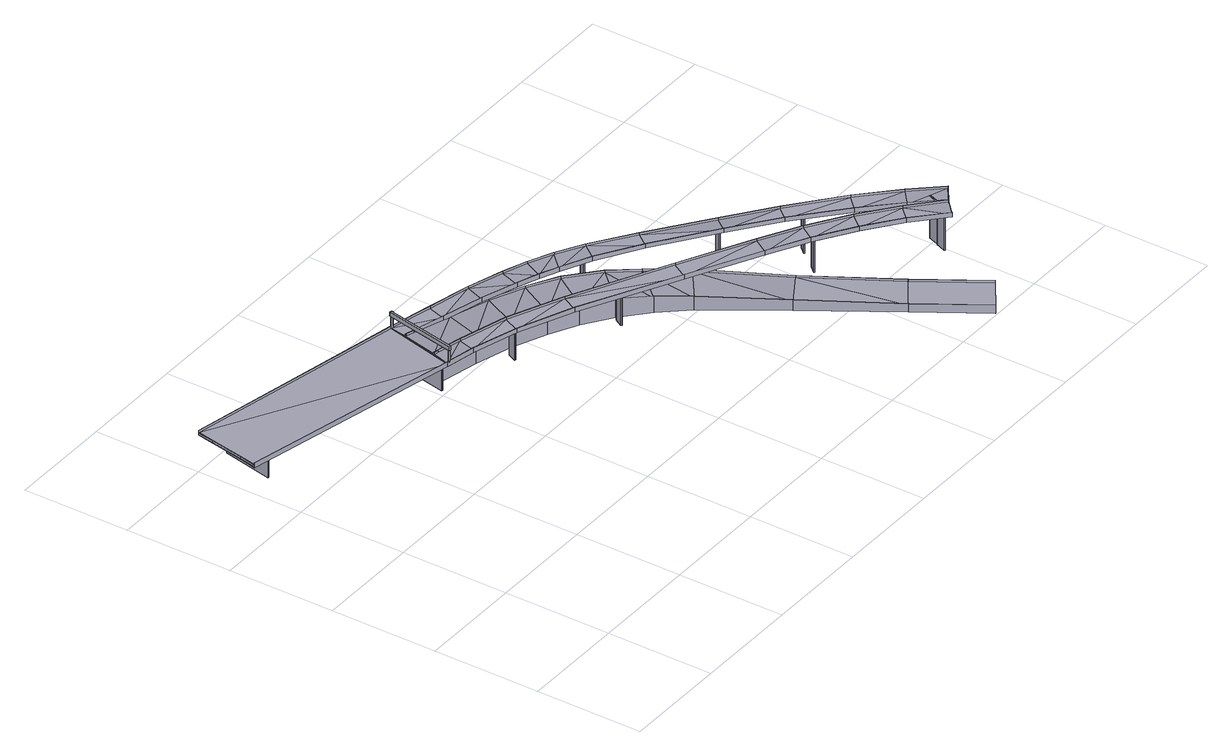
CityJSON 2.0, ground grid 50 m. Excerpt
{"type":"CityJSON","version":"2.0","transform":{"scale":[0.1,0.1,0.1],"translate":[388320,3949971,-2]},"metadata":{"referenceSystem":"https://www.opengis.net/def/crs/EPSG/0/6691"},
"CityObjects":{
"bridge1":{"type":"Bridge","geometry":[{"type":"MultiSurface","lod":"2","boundaries":[[[0,1,2,3,4,5,6,7]],[[8,9,10,11,12,13,14,15,16,17,18,19,20,21]],[[18,15,14,19]],[[19,14,13,0,7,20]],[[10,9,4,3]],[[7,6,21,20]],[[8,21,6,5]],[[5,4,9,8]],[[22,23,24,25]],[[23,22,26,27,28,29]],[[27,30,31,28]],[[32,25,24,33,31,30]],[[24,23,29,33]],[[34,35,36,37,38,39]],[[40,41,42,43]],[[40,44,45,41]],[[46,47,45,44]],[[46,43,42,47]],[[37,36,48]],[[49,48,36,35]],[[50,34,39,51]],[[38,51,39]],[[52,53,54,55]],[[56,57,58,54,53,59]],[[56,60,61,57]],[[61,60,62,52,55,63]],[[55,54,58,63]],[[64,65,66,67]],[[65,68,69,70,66]],[[64,71,68,65]],[[71,64,67,72,73]],[[70,69,73,72]],[[74,75,76]],[[77,78,79]],[[80,78,77]],[[78,80,81]],[[82,83,81]],[[81,84,82]],[[81,80,84]],[[85,86,76,87]],[[88,89,90]],[[91,92,93,94,95,96]],[[97,98,99]],[[100,90,101]],[[102,92,91]],[[77,103,104]],[[83,82,75]],[[103,105,104]],[[76,75,106]],[[95,107,87,76,106,108,109,96]],[[74,83,75]],[[110,100,101]],[[88,111,105]],[[50,51,38,37,48,49,112,97,99,110]],[[104,105,111]],[[88,105,89]],[[79,103,77]],[[99,100,110]],[[101,90,89]],[[92,113,114,93]],[[108,106,115,116]],[[115,106,75,117]],[[117,75,82,118]],[[118,82,84,119]],[[119,84,80,120]],[[120,80,77,121]],[[121,77,104,122]],[[122,104,111,123]],[[123,111,88,124]],[[125,124,88,90]],[[125,90,100,126]],[[127,126,100,99]],[[127,99,98,128]],[[129,97,112,130]],[[50,110,131,130,112,49,35,34]],[[132,131,110,101]],[[133,132,101,89]],[[133,89,105,134]],[[134,105,103,135]],[[135,103,79,136]],[[137,136,79,78]],[[138,137,78,81]],[[83,139,138,81]],[[140,139,83,74]],[[141,140,74,76]],[[142,143,94,93,114,141,76,86]],[[116,115,144,145]],[[117,146,115]],[[115,146,144]],[[118,146,117]],[[118,147,146]],[[118,148,147]],[[119,148,118]],[[120,149,148]],[[120,148,119]],[[121,150,149]],[[121,149,120]],[[122,151,150]],[[122,150,121]],[[123,152,151]],[[123,151,122]],[[124,153,123]],[[123,153,152]],[[124,125,154]],[[153,124,154]],[[126,155,154]],[[126,154,125]],[[155,126,127,128,156]],[[157,129,130,131,158]],[[158,132,159]],[[131,132,158]],[[132,133,160]],[[159,132,160]],[[133,161,160]],[[134,161,133]],[[135,162,161]],[[135,161,134]],[[136,162,135]],[[136,163,162]],[[136,164,163]],[[137,164,136]],[[138,165,164]],[[138,164,137]],[[166,138,139]],[[166,165,138]],[[139,140,167]],[[166,139,167]],[[140,141,168]],[[167,140,168]],[[114,113,169,168,141]],[[170,171,172]],[[173,174,175,176,177]],[[178,179,180,171]],[[180,179,181]],[[182,180,181]],[[182,181,183]],[[183,184,185]],[[70,72,186,172,187,188]],[[189,190,191]],[[192,193,194]],[[189,195,196,190]],[[197,186,72,67,66,70,188]],[[190,196,198]],[[193,192,196]],[[195,43,46,199,193,196]],[[188,187,200,197]],[[195,189,199,46,44,40,43]],[[201,202,194,203,204,205,206]],[[203,200,202,201,207,208,204]],[[184,183,181]],[[170,209,210,171]],[[211,212,178,171,210]],[[209,179,178,212,213,214,211,210]],[[215,216,185,217]],[[218,219,220,216,215,221,222,217]],[[223,185,216,220,224]],[[225,226,227,228]],[[192,194,202]],[[203,197,200]],[[172,186,197,170]],[[229,230,228,227]],[[229,227,231]],[[227,223,224,231]],[[218,217,185,184,175,174,232,233,234]],[[235,236,169,113,92,102]],[[237,238,145,144,223,227,226,239,240]],[[223,144,146,185]],[[185,146,147,183]],[[183,147,148,182]],[[182,148,149,180]],[[180,149,150,171]],[[172,171,150,151]],[[172,151,152,187]],[[187,152,153,200]],[[202,200,153,154]],[[155,192,202,154]],[[156,198,196,192,155]],[[190,198,156,128,98,97,129,157,191]],[[189,191,157,158,193,199]],[[194,193,158,159]],[[159,160,203,194]],[[160,161,197,203]],[[161,162,170,197]],[[162,163,209,170]],[[163,164,179,209]],[[164,165,181,179]],[[181,165,166,184]],[[166,167,175,184]],[[175,167,168,241,176]],[[242,243,241,168,169,236,169]],[[244,245,246]],[[247,248,249]],[[250,248,247]],[[251,252,253]],[[249,254,247]],[[255,256,254]],[[255,254,257]],[[251,246,252]],[[258,259,246,245]],[[253,260,250]],[[260,248,250]],[[253,252,260]],[[261,257,262]],[[255,257,261]],[[261,262,263]],[[264,265,266,267]],[[263,262,268,266]],[[269,263,266,265]],[[258,245,270]],[[251,244,246]],[[256,247,254]],[[271,272,263,269]],[[273,274,275]],[[273,276,268,262,277,274]],[[277,262,257,278]],[[278,257,254,279]],[[280,279,254,249]],[[281,280,249,248]],[[281,248,260,282]],[[283,282,260,252]],[[283,252,246,284]],[[259,285,284,246]],[[286,285,259,258]],[[287,270,245,288]],[[289,288,245,244]],[[289,244,251,290]],[[291,290,251,253]],[[292,291,253,250]],[[293,292,250,247]],[[293,247,256,294]],[[294,256,255,295]],[[295,255,261,296]],[[297,298,299,296,261,263,272,300]],[[301,302,275,274,277]],[[301,277,303]],[[278,303,277]],[[279,303,278]],[[279,304,303]],[[304,280,305]],[[279,280,304]],[[280,281,306]],[[305,280,306]],[[282,307,281]],[[281,307,306]],[[282,283,308]],[[307,282,308]],[[284,309,308]],[[284,308,283]],[[309,284,285,286,157]],[[288,289,310,311,287]],[[289,312,310]],[[290,312,289]],[[290,291,313]],[[312,290,313]],[[291,292,314]],[[313,291,314]],[[314,292,315]],[[292,293,315]],[[294,315,293]],[[294,316,315]],[[295,317,316]],[[295,316,294]],[[296,318,295]],[[295,318,317]],[[300,272,271,319,320,321]],[[322,318,296,299]],[[323,324,325]],[[324,189,326]],[[327,328,329,330]],[[331,332,333,334]],[[335,336,337]],[[338,335,337]],[[189,191,326]],[[323,62,60,56,59,189,324]],[[334,339,340,341,342,331]],[[334,333,341,340,343,344,339]],[[342,336,335]],[[341,333,336,342]],[[345,346,347,348]],[[349,330,329,345]],[[350,338,337,26,22,25,32]],[[350,32,30,27,26,337,351]],[[328,352,353,354,355,356,329]],[[357,352,328,350,356,355,358]],[[345,359,349]],[[345,348,360,359]],[[360,361,359]],[[326,362,324]],[[356,350,351]],[[331,323,332]],[[332,323,325]],[[275,302,363]],[[264,267,364]],[[365,363,302,301]],[[303,328,327,366,365,301]],[[328,303,304,350]],[[338,350,304,305]],[[335,338,305,306]],[[335,306,307,342]],[[331,342,307,308]],[[331,308,309,323]],[[157,191,157,191,189,59,53,52,62,323,309]],[[157,286,258,270,287,311,362,326,191]],[[324,362,311,310,325]],[[310,312,332,325]],[[312,313,333,332]],[[313,314,336,333]],[[314,315,337,336]],[[315,316,351,337]],[[316,317,356,351]],[[317,318,329,356]],[[346,345,329,318,322,367,368,321,320]],[[369,370,371,372,373,374,375,376]],[[377,378,379,380]],[[377,381,376,375,382,383,384,378]],[[384,383,385,386]],[[385,387,388,389,386]],[[390,372,371]],[[391,369,376,381]],[[382,375,374,392,388,387]],[[380,391,381,377]],[[382,387,385,383]],[[393,394,395]],[[396,397,398]],[[399,400,401]],[[402,403,404]],[[401,396,405]],[[406,407,408]],[[396,398,405]],[[406,393,407]],[[397,409,398]],[[402,410,403]],[[411,412,413,400,414,413]],[[399,401,405]],[[399,177,176,241,243,415,414,400]],[[407,393,395]],[[397,394,409]],[[393,409,394]],[[408,410,406]],[[403,410,408]],[[404,390,371,370,369]],[[404,369,416,402]],[[417,418,419,420,421]],[[422,421,420,230,229,231,224,220,219]],[[423,422,219,218,234,424]],[[425,423,424,426]],[[427,425,426,428]],[[429,427,428,430]],[[431,429,430,432]],[[433,434,431,432]],[[435,436,434,433]],[[437,438,436,435]],[[437,391,369,370,369,391,380,379,438]],[[386,389,439,440]],[[440,439,441,442]],[[442,441,443,444]],[[445,446,444,443]],[[447,448,446,445]],[[449,450,448,447]],[[451,452,450,449]],[[453,454,452,451]],[[366,327,330,349,359,361,418,417,454,453]],[[275,363,413,414,455,169,236,456,267]],[[94,143,107,95]],[[374,373,457,392]],[[267,266,268,276,275]],[[458,400,413,459,413,363]],[[460,455,414,415]],[[177,399,173]],[[85,142,86]],[[243,242,460,415]],[[405,461,232,174,173,399]],[[398,462,461,405]],[[463,462,398,409]],[[464,463,409,393]],[[464,393,406,465]],[[465,406,410,466]],[[402,467,466,410]],[[416,468,467,402]],[[391,468,416,369]],[[372,390,404,469,457,373]],[[469,404,403,470]],[[408,471,470,403]],[[472,471,408,407]],[[473,472,407,395]],[[473,395,394,474]],[[474,394,397,475]],[[475,397,396,476]],[[477,476,396,401]],[[400,458,477,401]],[[142,85,87,107,143]],[[460,242,169,455]],[[232,461,424,233]],[[424,234,233]],[[426,461,462]],[[426,424,461]],[[462,463,428]],[[426,462,428]],[[428,464,430]],[[463,464,428]],[[465,432,430]],[[465,430,464]],[[466,433,465]],[[465,433,432]],[[435,433,467]],[[433,466,467]],[[437,435,467,468,391]],[[469,470,439,389,388,392,457]],[[441,439,471]],[[439,470,471]],[[441,472,443]],[[471,472,441]],[[472,473,445]],[[443,472,445]],[[445,474,447]],[[473,474,445]],[[475,449,474]],[[474,449,447]],[[476,451,449]],[[476,449,475]],[[476,477,453]],[[451,476,453]],[[363,275,276,273,275,363,365,366,453,477,458]],[[413,459,478,411]],[[364,267,456,479]],[[480,481,482]],[[236,235,483,479,456]],[[483,480,479]],[[480,484,481]],[[482,479,480]],[[482,481,485]],[[364,479,486,264]],[[487,488,483,235,102]],[[485,489,482]],[[482,489,490,491,492,493,486,479]],[[494,495,484,480,483,488,496,497]],[[493,492,498,319]],[[491,498,492]],[[490,499,498,491]],[[500,495,494,501]],[[494,497,501]],[[501,497,496,502,239]],[[503,504,505,506]],[[347,507,508,509,510,418]],[[420,511,512]],[[513,514,503,506,515]],[[507,504,503,514,516,517,513,515]],[[505,518,506]],[[519,507,520]],[[521,522,511,420,419,523]],[[504,524,525]],[[508,507,519]],[[504,525,505]],[[523,419,418,510]],[[515,506,511,522,526,527,520,507]],[[346,320,319,498,499,524,504,507,347]],[[524,499,490,489,485,525]],[[485,481,505,525]],[[505,481,484,495,500,518]],[[511,506,518,500,501,239,226,225,512]],[[420,512,225,228,230]],[[411,478,412]],[[347,418,361,360,348]],[[412,478,459,413]],[[319,271,269,265,264,486,493]],[[61,63,58,57]],[[47,42,41,45]],[[528,529,530,531]],[[532,533,534,535]],[[536,537,538,539]],[[540,541,542,543]],[[544,545,546,547]],[[548,549,550,551]],[[552,553,554,555]],[[31,33,29,28]],[[71,73,69,68]],[[440,442,444,446,448,450,452,454,417,421,422,423,425,427,429,431,434,436,438,379,378,384,386]],[[358,547,546,357]],[[355,354,544,547,358]],[[354,353,545,544]],[[353,352,357,546,545]],[[531,530,339,344]],[[528,531,344,343]],[[529,528,343,340]],[[530,529,340,339]],[[543,542,207,201,206]],[[540,543,206,205]],[[541,540,205,204,208]],[[542,541,208,207]],[[555,554,211,214]],[[552,555,214,213]],[[553,552,213,212]],[[554,553,212,211]],[[551,550,217,222]],[[548,551,222,221]],[[549,548,221,215]],[[550,549,215,217]],[[517,539,538,513]],[[516,536,539,517]],[[536,516,514,537]],[[513,538,537,514]],[[523,510,509,535,534,521]],[[532,535,509,508,519,520,527]],[[532,527,526,533]],[[534,533,526,522,521]],[[11,502,496,488,487,12]],[[10,3,2,238,237,240,239,502,11]],[[145,238,2,1,109,108,116]],[[12,487,102,91,96,109,1,0,13]],[[298,297,556,557]],[[321,368,17,16,556,297,300]],[[15,557,556,16]],[[18,367,322,299,298,557,15]],[[17,368,367,18]]]}]}
},
"vertices":[
[1102,1813,236],[1104,1813,236],[1104,1816,236],[1103,1817,236],[1103,1820,236],[1094,1822,236],[1028,1487,236],[1038,1485,236],[1094,1822,216],[1103,1820,216],[1103,1817,216],[1095,1818,216],[1094,1815,216],[1102,1813,216],[1039,1491,216],[1038,1491,216],[1029,1493,216],[1029,1490,216],[1038,1488,216],[1038,1487,216],[1038,1485,216],[1028,1487,216],[1832,1213,160],[1843,1231,160],[1839,1233,160],[1829,1217,160],[1831,1211,160],[1820,1192,160],[1820,1192,6],[1843,1231,6],[1816,1195,160],[1816,1195,6],[1828,1214,160],[1839,1233,6],[3012,481,212],[3014,479,212],[3016,478,212],[3035,526,212],[3035,527,212],[3031,529,212],[3016,478,198],[3016,478,6],[3036,527,6],[3036,527,200],[3012,480,197],[3012,480,6],[3031,529,200],[3031,529,6],[3016,478,209],[3014,479,209],[3012,481,209],[3031,529,211],[3009,477,203],[3013,473,203],[3014,476,203],[3010,478,203],[2994,428,197],[2994,428,6],[3014,476,6],[3013,473,197],[2990,430,196],[2990,430,6],[3009,477,196],[3010,478,6],[2384,1108,180],[2387,1106,180],[2403,1127,180],[2398,1128,180],[2387,1106,6],[2414,1142,6],[2414,1142,179],[2384,1108,6],[2410,1144,179],[2410,1144,6],[1472,1636,156],[1499,1719,161],[1277,1687,157],[1993,1489,178],[1815,1494,166],[1944,1420,174],[1878,1563,173],[1736,1537,161],[1663,1665,163],[1640,1578,157],[1772,1620,167],[1271,1690,157],[1240,1697,158],[1273,1691,157],[2632,983,198],[2579,922,200],[2848,788,206],[1098,1814,158],[1081,1737,160],[1083,1737,160],[1097,1733,160],[1271,1692,157],[1101,1813,158],[3043,445,210],[3111,494,216],[3110,495,216],[2998,629,211],[2788,728,203],[1096,1815,158],[2125,1289,184],[2175,1353,183],[2382,1083,194],[1298,1767,159],[1273,1692,157],[1104,1814,158],[1104,1813,158],[2935,573,206],[2433,1146,190],[3042,447,210],[1081,1737,170],[1083,1737,170],[1298,1767,169],[1104,1814,168],[1499,1719,171],[1663,1665,173],[1772,1620,177],[1878,1563,183],[1993,1489,188],[2175,1353,193],[2433,1146,200],[2632,983,208],[2848,788,216],[2998,629,221],[3110,495,226],[3111,494,226],[3043,445,220],[3042,447,220],[2935,573,216],[2788,728,213],[2579,922,210],[2382,1083,204],[2125,1289,194],[1944,1420,184],[1815,1494,176],[1736,1537,171],[1640,1578,167],[1472,1636,166],[1277,1687,167],[1240,1697,159],[1097,1733,169],[1299,1769,169],[1104,1816,168],[1499,1720,171],[1664,1666,174],[1772,1621,177],[1879,1565,183],[1994,1491,188],[2176,1354,193],[2435,1147,200],[2633,984,209],[2849,789,216],[3000,630,221],[3113,495,226],[3041,444,220],[2934,572,216],[2787,727,213],[2577,920,210],[2381,1082,204],[2124,1287,194],[1943,1419,184],[1814,1492,176],[1735,1535,171],[1640,1576,167],[1472,1634,166],[1277,1685,167],[1080,1736,170],[2124,1287,173],[1994,1491,167],[2176,1354,172],[1313,1680,146],[1472,1636,145],[1472,1634,145],[1293,1681,146],[1292,1685,146],[1951,1491,164],[1814,1492,154],[1879,1565,161],[1735,1535,149],[1772,1621,156],[1664,1666,152],[1640,1576,146],[1499,1720,150],[2243,1266,175],[2435,1147,179],[2424,1134,180],[3040,445,198],[3043,445,199],[3041,444,198],[3000,630,200],[2934,572,194],[2787,727,191],[3111,496,205],[3111,497,205],[2381,1082,183],[3113,495,205],[2938,566,194],[2633,984,187],[2658,881,190],[2849,789,195],[2577,920,189],[2654,883,190],[2653,882,190],[2656,879,190],[2686,912,190],[2682,915,190],[1943,1419,162],[1980,1471,165],[1958,1486,164],[1955,1489,164],[1928,1453,162],[1932,1450,162],[1489,1706,149],[1466,1715,149],[1494,1704,149],[1473,1638,145],[1314,1682,146],[1290,1688,146],[1473,1665,147],[1477,1663,146],[1299,1769,148],[1278,1690,146],[1097,1818,146],[1096,1818,146],[1098,1818,146],[1083,1746,149],[1083,1737,149],[1081,1737,149],[1266,1693,146],[1478,1634,145],[1478,1636,145],[1478,1637,145],[1082,1743,160],[1080,1736,160],[1100,1817,156],[1104,1816,156],[1096,1818,168],[1100,1817,168],[1277,1685,147],[1126,1724,167],[1126,1724,157],[2851,516,202],[2976,384,208],[2910,576,202],[2048,1044,174],[2408,942,183],[2088,1117,177],[2364,869,180],[2703,645,194],[2757,711,195],[2536,765,188],[1648,1353,170],[1366,1389,164],[1610,1277,171],[1402,1468,164],[3040,443,210],[3038,444,210],[2583,835,189],[1159,1460,158],[1180,1538,157],[1028,1493,152],[1043,1567,156],[1032,1516,153],[1045,1570,156],[1043,1571,156],[1069,1565,157],[1027,1493,152],[2977,383,208],[1027,1493,162],[1028,1493,162],[1045,1571,166],[1045,1571,167],[1043,1571,166],[1069,1565,165],[1180,1538,167],[1402,1468,174],[1648,1353,180],[2088,1117,187],[2408,942,193],[2583,835,199],[2757,711,205],[2910,576,212],[3038,444,220],[3040,443,220],[2977,383,218],[2976,384,218],[2851,516,212],[2703,645,204],[2536,765,198],[2364,869,190],[2048,1044,184],[1610,1277,181],[1366,1389,174],[1159,1460,168],[1029,1492,156],[1038,1490,156],[1038,1490,162],[1029,1492,162],[1181,1540,168],[1044,1573,167],[1403,1470,174],[1649,1354,180],[2089,1119,187],[2409,943,193],[2584,837,199],[2758,713,205],[2912,577,212],[2850,515,212],[2976,381,218],[2702,644,204],[2535,764,198],[2363,868,190],[2047,1042,184],[1610,1275,180],[1365,1387,174],[1158,1458,168],[1026,1491,162],[1025,1491,162],[1029,1490,162],[1038,1488,162],[2912,577,190],[2974,383,197],[2850,515,190],[2977,383,197],[1190,1537,146],[1403,1470,152],[1158,1458,146],[1181,1539,146],[2758,713,184],[2702,644,182],[2535,764,176],[2676,731,181],[2409,943,171],[2363,868,169],[2047,1042,162],[2089,1119,165],[2597,802,178],[2594,805,178],[2574,822,177],[2584,837,178],[2564,772,177],[2567,769,177],[1027,1491,140],[1025,1491,140],[1026,1491,140],[1026,1492,140],[1180,1540,146],[1649,1354,159],[1610,1275,159],[1392,1446,152],[1391,1446,152],[1372,1406,153],[1374,1405,153],[1365,1387,153],[1395,1444,153],[1376,1404,153],[1045,1570,145],[1032,1516,142],[1043,1571,145],[2976,381,197],[1044,1573,166],[1043,1570,156],[1181,1540,157],[1190,1537,157],[1038,1488,156],[1029,1490,156],[2693,400,36],[2656,374,36],[2654,373,36],[2554,303,36],[2554,302,36],[2554,301,36],[2744,10,36],[2884,108,36],[2885,109,46],[2886,109,6],[2695,401,6],[2695,401,46],[2884,108,46],[2744,10,46],[2743,9,46],[2743,9,6],[2552,301,46],[2552,301,6],[2553,302,46],[2553,302,45],[2552,301,45],[2554,303,35],[2693,400,46],[2554,301,45],[1972,1382,103],[1728,1335,102],[1854,1246,88],[1440,1470,128],[1599,1403,115],[1677,1564,123],[1313,1680,144],[1046,1573,156],[1268,1522,142],[2443,776,49],[2300,688,48],[2553,304,35],[1509,1626,133],[2082,1275,89],[1972,1139,75],[2077,1017,62],[1821,1491,117],[2212,1120,76],[1052,1610,157],[1044,1574,156],[1044,1573,156],[1080,1735,160],[1083,1734,160],[2691,402,36],[1043,1571,6],[1043,1571,144],[1075,1712,147],[1081,1737,147],[1081,1737,6],[1314,1682,6],[1510,1628,6],[1510,1628,143],[1678,1566,6],[1678,1566,133],[1823,1494,6],[1823,1494,127],[1974,1384,6],[1974,1384,113],[2084,1276,6],[2084,1276,99],[2214,1121,86],[2214,1121,6],[2445,777,59],[2445,777,6],[2695,402,46],[2695,402,6],[2298,687,58],[2298,687,6],[2075,1015,72],[2075,1015,6],[1970,1138,85],[1970,1138,6],[1852,1244,98],[1852,1244,6],[1727,1333,112],[1727,1333,6],[1598,1400,125],[1598,1400,6],[1439,1468,138],[1439,1468,6],[1267,1520,151],[1267,1520,6],[1080,1735,170],[1075,1713,159],[2554,302,45],[1046,1573,166],[1044,1573,157],[1083,1734,170],[1509,1626,143],[1677,1564,133],[1821,1491,127],[1972,1382,113],[2082,1275,99],[2212,1120,86],[2443,776,59],[2691,402,46],[2553,304,45],[2300,688,58],[2077,1017,72],[1972,1139,85],[1854,1246,98],[1728,1335,112],[1599,1403,125],[1440,1470,138],[1268,1522,152],[1044,1574,157],[1024,1494,152],[82,2050,134],[61,1971,139],[11,1730,143],[1094,1816,158],[79,2051,134],[26,1811,143],[1027,1494,152],[1094,1815,158],[1095,1816,158],[8,1731,143],[8,1731,153],[11,1730,153],[1024,1494,162],[1027,1494,162],[82,2050,144],[79,2051,144],[1095,1816,168],[1094,1816,168],[1024,1492,162],[8,1729,153],[80,2053,144],[82,2053,144],[1095,1818,168],[72,2009,123],[10,1728,130],[61,1971,127],[82,2053,122],[1024,1492,140],[1031,1522,141],[1032,1522,141],[1032,1525,142],[1094,1819,145],[1097,1818,145],[184,1984,124],[179,1985,124],[205,1980,124],[126,1746,130],[131,1745,130],[80,2053,122],[1031,1523,141],[1030,1523,140],[1086,1776,146],[1085,1777,145],[1039,1555,142],[8,1729,130],[26,1811,131],[1082,1777,145],[1027,1523,140],[2564,772,6],[2594,805,6],[2597,802,6],[2567,769,6],[1027,1523,6],[1082,1777,6],[1086,1776,6],[1032,1522,6],[126,1746,6],[179,1985,6],[184,1984,6],[131,1745,6],[2653,882,6],[2682,915,6],[2686,912,6],[2656,879,6],[1372,1406,6],[1391,1446,6],[1395,1444,6],[1376,1404,6],[1473,1665,6],[1489,1706,6],[1494,1705,6],[1477,1663,6],[1928,1453,6],[1955,1489,6],[1958,1486,6],[1932,1450,6],[1029,1493,156],[1038,1491,156]
]}
